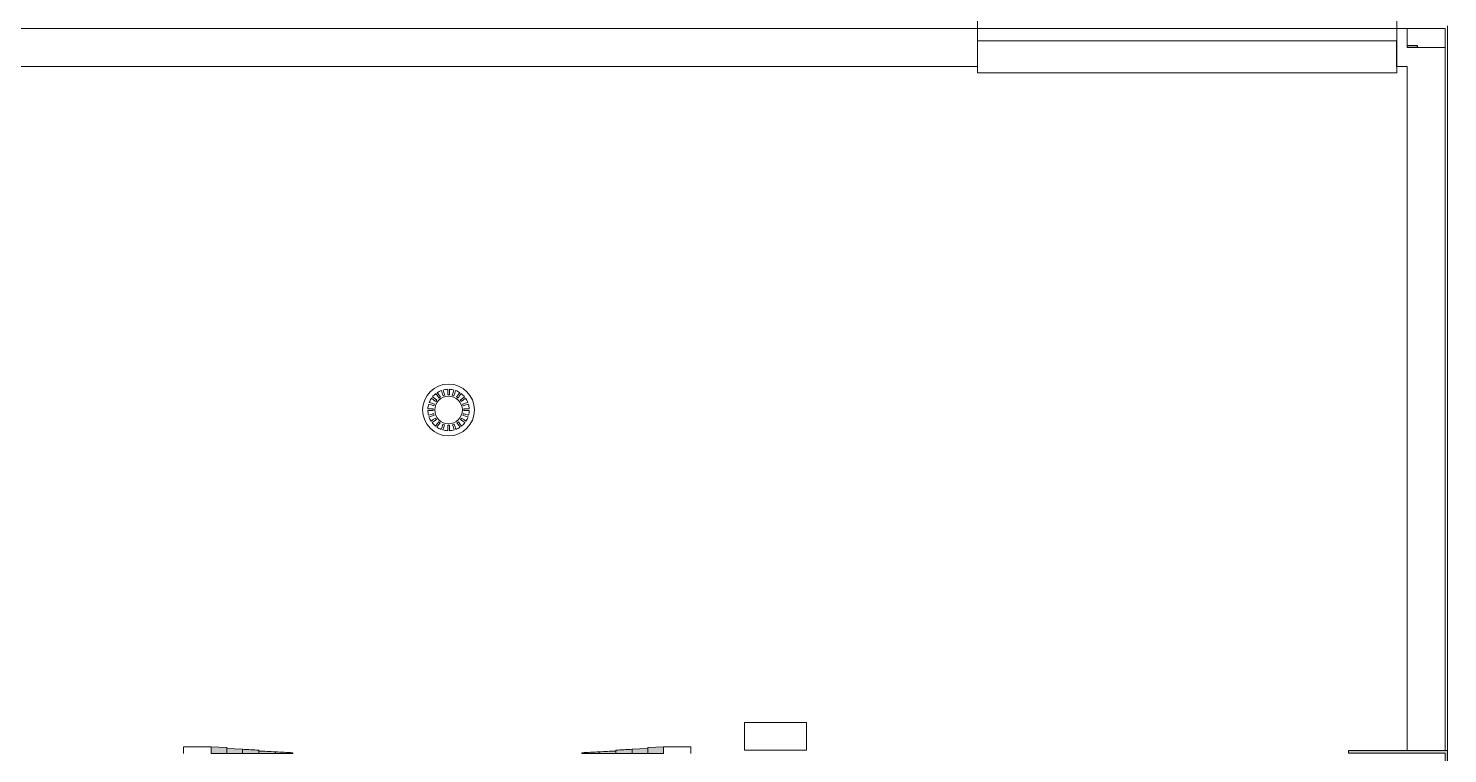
# Model space of a CAD drawing. Header units: inches. Extents: x -3598 to -1628, y -3458 to -206.
# Drawn here: x -2044.9 to -1633.6, y -2821.6 to -2611.6 of the extents above; entities that cross this region are included whole.
import ezdxf

# ---------------------------------------------------------------- set-up
doc = ezdxf.new("R2010")
doc.units = ezdxf.units.IN
doc.header["$MEASUREMENT"] = 0
for name, color, linetype, lineweight in [('A-FLOR', 192, 'Continuous', 13), ('A-GENM', 13, 'Continuous', 9), ('A-WALL', 113, 'Continuous', 13), ('A-WALL-PATT', 111, 'Continuous', 13), ('P-SANR-FIXT', 6, 'Continuous', 13)]:
    doc.layers.add(name, color=color, linetype=linetype, lineweight=lineweight)

# ---------------------------------------------------------------- blocks, each defined once
blk = doc.blocks.new('15830016-STRUCT_MARTINEZ-MOORE_CENTRAL_v2018_rvt-1-MEZZANINE - CAD')
at = {"layer": 'A-FLOR', "color": 253, "lineweight": 25}
for p, q in [((-1642.4, -2616.64), (-1645.4, -2616.64)), ((-1642.4, -2617.14), (-1642.4, -2616.64))]:
    blk.add_line(p, q, dxfattribs=at)
blk = doc.blocks.new('Roof_Drain-BSALS - 4_RD--927933-MEZZANINE - CAD')
at = {"layer": 'P-SANR-FIXT', "color": 254, "lineweight": 9, "flags": 128}
for points in [[(-2.75, 3.47), (-3.21, 4.11), (-3.68, 4.74)], [(-3.27, 5.03), (-2.8, 4.39), (-2.34, 3.76)], [(-1.57, 4.14), (-1.82, 4.89), (-2.06, 5.64)], [(-1.58, 5.79), (-1.34, 5.04), (-1.09, 4.29)], [(-0.25, 4.42), (-0.25, 5.21), (-0.25, 5.99)], [(0.25, 5.99), (0.25, 5.21), (0.25, 4.42)], [(1.09, 4.29), (1.34, 5.04), (1.58, 5.79)], [(2.06, 5.64), (1.82, 4.89), (1.57, 4.14)], [(2.34, 3.76), (2.8, 4.39), (3.27, 5.03)], [(3.68, 4.74), (3.21, 4.11), (2.75, 3.47)], [(-5.99, 0.36), (-5.2, 0.36), (-4.41, 0.36)], [(-4.25, 1.23), (-5, 1.47), (-5.75, 1.71)], [(-5.59, 2.19), (-4.84, 1.94), (-4.09, 1.7)], [(-3.67, 2.47), (-4.31, 2.93), (-4.95, 3.39)], [(-4.65, 3.79), (-4.01, 3.33), (-3.37, 2.87)], [(3.37, 2.87), (4.01, 3.33), (4.65, 3.79)], [(4.95, 3.39), (4.31, 2.93), (3.67, 2.47)], [(4.09, 1.7), (4.84, 1.94), (5.59, 2.19)], [(5.75, 1.71), (5, 1.47), (4.25, 1.23)], [(4.41, 0.36), (5.2, 0.36), (5.99, 0.36)], [(-4.42, -0.14), (-5.21, -0.14), (-6, -0.14)], [(-5.81, -1.51), (-5.06, -1.27), (-4.3, -1.03)], [(-4.16, -1.51), (-4.91, -1.75), (-5.66, -1.99)], [(-5.05, -3.25), (-4.41, -2.78), (-3.77, -2.32)], [(-3.48, -2.73), (-4.12, -3.19), (-4.76, -3.66)], [(-3.78, -4.66), (-3.31, -4.02), (-2.85, -3.39)], [(-2.45, -3.69), (-2.91, -4.32), (-3.37, -4.96)], [(3.37, -4.96), (2.91, -4.32), (2.45, -3.69)], [(2.85, -3.39), (3.31, -4.02), (3.78, -4.66)], [(4.76, -3.66), (4.12, -3.19), (3.48, -2.73)], [(3.77, -2.32), (4.41, -2.78), (5.05, -3.25)], [(5.66, -1.99), (4.91, -1.75), (4.16, -1.51)], [(4.3, -1.03), (5.06, -1.27), (5.81, -1.51)], [(6, -0.14), (5.21, -0.14), (4.42, -0.14)], [(-2.12, -5.61), (-1.88, -4.86), (-1.63, -4.11)], [(-1.16, -4.27), (-1.4, -5.02), (-1.65, -5.77)], [(-0.25, -5.99), (-0.25, -5.21), (-0.25, -4.42)], [(0.25, -4.42), (0.25, -5.21), (0.25, -5.99)], [(1.65, -5.77), (1.4, -5.02), (1.16, -4.27)], [(1.63, -4.11), (1.88, -4.86), (2.12, -5.61)]]:
    blk.add_lwpolyline(points, dxfattribs=at)
at = {"layer": 'P-SANR-FIXT', "color": 254, "lineweight": 9}
for radius, start, end in [(7.5, 360, 180), (6, 127.775, 140.7677), (6, 110.0657, 122.9987), (6, 92.388, 105.2896), (4.43, 104.3243, 110.801), (4.43, 86.7618, 93.2382), (6, 74.7104, 87.612), (4.43, 69.199, 75.6757), (6, 57.0013, 69.9343), (6, 39.2323, 52.225), (6, 163.3962, 176.5684), (6, 145.5443, 158.6195), (4.43, 175.3454, 180), (4.43, 157.4148, 163.893), (4, 360, 180), (4.43, 139.6161, 146.0938), (4.43, 121.9295, 128.4067), (4.43, 51.5933, 58.0705), (4.43, 33.9062, 40.3839), (4.43, 16.107, 22.5852), (4.43, 360, 4.6546), (6, 21.3805, 34.4557), (6, 3.4316, 16.6038), (7.5, 180, 360), (6, 181.3452, 194.6195), (6, 199.3962, 212.7677), (6, 217.5443, 230.9987), (4.43, 180, 181.8238), (4.43, 193.4148, 199.893), (4, 180, 360), (4.43, 211.6161, 218.0938), (4.43, 229.9295, 236.4067), (4.43, 303.5933, 310.0705), (4.43, 321.9062, 328.3839), (6, 309.0013, 322.4557), (4.43, 340.107, 346.5852), (4.43, 358.1762, 360), (6, 327.2323, 340.6038), (6, 345.3805, 358.6548), (6, 235.775, 249.2896), (6, 254.0657, 267.612), (4.43, 248.3243, 254.801), (4.43, 266.7618, 273.2382), (6, 272.388, 285.9343), (4.43, 285.199, 291.6757), (6, 290.7104, 304.225)]:
    blk.add_arc((0, 0), radius, start, end, dxfattribs=at)
blk = doc.blocks.new('15830016-PLUMB_ENCOTECH_CENTRAL_v2018_rvt-1-MEZZANINE - CAD')
at = {"color": 254, "lineweight": 9}
blk.add_blockref('Roof_Drain-BSALS - 4_RD--927933-MEZZANINE - CAD', (-1923.15, -2722.14), dxfattribs=at)
blk = doc.blocks.new('coin 25 - coin 2-475241-MEZZANINE - CAD')
at = {"layer": 'A-WALL-PATT', "lineweight": 20}
blk.add_hatch(color=10, dxfattribs=at).paths.add_polyline_path([(-1633.65, -2849.52), (-1633.65, -2820.77), (-1662.4, -2820.77), (-1662.4, -2821.52), (-1634.4, -2821.52), (-1634.4, -2849.52)], flags=0)
at = {"layer": 'A-WALL', "lineweight": 20}
for p, q in [((-1633.65, -2820.77), (-1662.4, -2820.77)), ((-1662.4, -2820.77), (-1662.4, -2821.52)), ((-1633.65, -2849.52), (-1633.65, -2820.77)), ((-1662.4, -2821.52), (-1634.4, -2821.52)), ((-1634.4, -2821.52), (-1634.4, -2849.52)), ((-1634.4, -2849.52), (-1633.65, -2849.52))]:
    blk.add_line(p, q, dxfattribs=at)
blk = doc.blocks.new('ws81 - ws1-483950-MEZZANINE - CAD')
at = {"layer": 'A-WALL', "lineweight": 20}
h = blk.add_hatch(color=10, dxfattribs=at)
h.paths.add_polyline_path([(-1991.94, -2821.64), (-1987.43, -2821.64), (-1987.43, -2819.89), (-1991.94, -2819.64)], flags=0)
h.paths.add_polyline_path([(-1864.15, -2821.64), (-1860.85, -2821.64), (-1860.85, -2819.64), (-1865.37, -2819.89), (-1865.37, -2821.64)], flags=0)
h = blk.add_hatch(color=10, dxfattribs=at)
h.paths.add_polyline_path([(-1987.43, -2821.64), (-1982.83, -2821.64), (-1982.83, -2820.39), (-1987.43, -2820.14)], flags=0)
h.paths.add_polyline_path([(-1869.96, -2821.64), (-1865.37, -2821.64), (-1865.37, -2820.14), (-1869.96, -2820.39)], flags=0)
h = blk.add_hatch(color=10, dxfattribs=at)
h.paths.add_polyline_path([(-1982.83, -2821.64), (-1978.13, -2821.64), (-1978.13, -2820.64), (-1982.83, -2820.39)], flags=0)
h.paths.add_polyline_path([(-1874.66, -2821.64), (-1869.96, -2821.64), (-1869.96, -2820.39), (-1874.66, -2820.64)], flags=0)
h = blk.add_hatch(color=10, dxfattribs=at)
h.paths.add_polyline_path([(-1978.13, -2821.64), (-1973.31, -2821.64), (-1973.31, -2821.14), (-1978.13, -2820.89)], flags=0)
h.paths.add_polyline_path([(-1879.48, -2821.64), (-1874.66, -2821.64), (-1874.66, -2820.89), (-1879.48, -2821.14)], flags=0)
h = blk.add_hatch(color=10, dxfattribs=at)
h.paths.add_polyline_path([(-1972.57, -2821.64), (-1968.31, -2821.64), (-1968.31, -2821.39), (-1973.31, -2821.14), (-1973.31, -2821.64)], flags=0)
h.paths.add_polyline_path([(-1884.48, -2821.64), (-1879.48, -2821.64), (-1879.48, -2821.14), (-1884.48, -2821.39)], flags=0)
for p, q in [((-1999.9, -2819.64), (-1999.9, -2821.64)), ((-1999.9, -2821.64), (-1999.9, -2819.64)), ((-1991.94, -2819.64), (-1999.9, -2819.64)), ((-1999.9, -2821.64), (-1999.9, -2820.52)), ((-1991.94, -2819.64), (-1991.94, -2821.64)), ((-1987.43, -2820.14), (-1987.43, -2819.89)), ((-1987.43, -2821.64), (-1987.43, -2820.14)), ((-1987.43, -2820.14), (-1987.43, -2821.64)), ((-1982.83, -2821.64), (-1982.83, -2820.39)), ((-1982.83, -2820.39), (-1982.83, -2821.64)), ((-1980.48, -2820.52), (-1979.9, -2820.52)), ((-1978.13, -2821.64), (-1978.13, -2820.64)), ((-1978.13, -2820.89), (-1978.13, -2821.64)), ((-1973.31, -2821.64), (-1973.31, -2821.14)), ((-1973.31, -2821.14), (-1973.31, -2821.64)), ((-1879.48, -2821.14), (-1879.48, -2821.64)), ((-1879.48, -2821.64), (-1879.48, -2821.14)), ((-1874.66, -2820.64), (-1874.66, -2821.64)), ((-1874.66, -2821.64), (-1874.66, -2820.89)), ((-1872.9, -2820.52), (-1872.31, -2820.52)), ((-1869.96, -2820.39), (-1869.96, -2821.64)), ((-1869.96, -2821.64), (-1869.96, -2820.39)), ((-1865.37, -2819.89), (-1865.37, -2820.14)), ((-1865.37, -2820.14), (-1865.37, -2821.64)), ((-1865.37, -2821.64), (-1865.37, -2820.14)), ((-1860.85, -2821.64), (-1860.85, -2819.64)), ((-1852.9, -2819.64), (-1860.85, -2819.64)), ((-1852.9, -2821.64), (-1852.9, -2819.64)), ((-1852.9, -2819.64), (-1852.9, -2821.64)), ((-1852.9, -2820.52), (-1852.9, -2821.64)), ((-1991.94, -2821.64), (-1987.43, -2821.64)), ((-1987.43, -2821.64), (-1982.83, -2821.64)), ((-1982.83, -2821.64), (-1978.13, -2821.64)), ((-1978.13, -2821.64), (-1973.31, -2821.64)), ((-1973.31, -2821.64), (-1968.31, -2821.64)), ((-1968.31, -2821.64), (-1968.31, -2821.39)), ((-1884.48, -2821.39), (-1884.48, -2821.64)), ((-1884.48, -2821.64), (-1879.48, -2821.64)), ((-1879.48, -2821.64), (-1874.66, -2821.64)), ((-1874.66, -2821.64), (-1869.96, -2821.64)), ((-1869.96, -2821.64), (-1865.37, -2821.64)), ((-1865.37, -2821.64), (-1860.85, -2821.64))]:
    blk.add_line(p, q, dxfattribs=at)
at = {"layer": 'A-WALL', "lineweight": 20, "flags": 128}
for points in [[(-1987.43, -2819.89), (-1989.68, -2819.77), (-1991.94, -2819.64)], [(-1982.83, -2820.39), (-1985.13, -2820.27), (-1987.43, -2820.14)], [(-1865.37, -2820.14), (-1867.67, -2820.27), (-1869.96, -2820.39)], [(-1860.85, -2819.64), (-1863.11, -2819.77), (-1865.37, -2819.89)]]:
    blk.add_lwpolyline(points, dxfattribs=at)
at = {"layer": 'A-WALL', "lineweight": 20}
for points in [[(-1978.13, -2820.64), (-1978.91, -2820.6), (-1980.48, -2820.52), (-1982.04, -2820.43), (-1982.83, -2820.39)], [(-1973.31, -2821.14), (-1974.11, -2821.1), (-1975.72, -2821.02), (-1977.33, -2820.93), (-1978.13, -2820.89)], [(-1968.31, -2821.39), (-1969.14, -2821.35), (-1970.81, -2821.27), (-1972.47, -2821.18), (-1973.31, -2821.14)], [(-1879.48, -2821.14), (-1880.32, -2821.18), (-1881.99, -2821.27), (-1883.65, -2821.35), (-1884.48, -2821.39)], [(-1874.66, -2820.89), (-1875.46, -2820.93), (-1877.07, -2821.02), (-1878.68, -2821.1), (-1879.48, -2821.14)], [(-1869.96, -2820.39), (-1870.75, -2820.43), (-1872.31, -2820.52), (-1873.88, -2820.6), (-1874.66, -2820.64)]]:
    blk.add_open_spline(points, degree=3, dxfattribs=at)
blk = doc.blocks.new('mez8 - mez1-485812-MEZZANINE - CAD')
at = {"layer": 'A-WALL', "lineweight": 20}
for p, q in [((-1633.65, -2820.77), (-1633.65, -2610.89)), ((-2852.4, -2611.64), (-1634.4, -2611.64)), ((-1634.4, -2611.64), (-1634.4, -2820.77))]:
    blk.add_line(p, q, dxfattribs=at)
blk = doc.blocks.new('Gutter Catch - Gutter Catch-3952352-MEZZANINE - CAD')
at = {"layer": 'A-GENM'}
for p, q in [((9, 14.5), (-9, 14.5)), ((-9, 14.5), (-9, 6.5)), ((9, 6.5), (9, 14.5)), ((-9, 6.5), (9, 6.5))]:
    blk.add_line(p, q, dxfattribs=at)

msp = doc.modelspace()

# ---------------------------------------------------------------- linework, layer by layer
at = {"layer": 'A-WALL', "lineweight": 20}
for p, q in [((-1769.9, -2624.52), (-1769.9, -2607.27)), ((-1648.4, -2607.27), (-1648.4, -2624.52)), ((-1769.9, -2615.27), (-1648.4, -2615.27)), ((-1648.42, -2615.27), (-1648.42, -2622.64)), ((-1645.4, -2617.14), (-1645.4, -2611.64)), ((-1645.4, -2617.14), (-1634.4, -2617.14)), ((-1634.4, -2617.14), (-1634.4, -2820.77)), ((-1769.9, -2622.64), (-2852.4, -2622.64)), ((-1645.4, -2622.64), (-1648.42, -2622.64)), ((-1645.4, -2820.77), (-1645.4, -2622.64)), ((-1648.4, -2624.52), (-1769.9, -2624.52)), ((-1645.4, -2821.64), (-1645.4, -2821.52))]:
    msp.add_line(p, q, dxfattribs=at)

# ---------------------------------------------------------------- block references
at = {"lineweight": 5}
for name in ['15830016-STRUCT_MARTINEZ-MOORE_CENTRAL_v2018_rvt-1-MEZZANINE - CAD', '15830016-PLUMB_ENCOTECH_CENTRAL_v2018_rvt-1-MEZZANINE - CAD']:
    msp.add_blockref(name, (0, 0), dxfattribs=at)
at = {"layer": 'A-GENM'}
msp.add_blockref('Gutter Catch - Gutter Catch-3952352-MEZZANINE - CAD', (-1828.4, -2827.14), dxfattribs=at)
at = {"layer": 'A-WALL', "lineweight": 20}
for name in ['mez8 - mez1-485812-MEZZANINE - CAD', 'ws81 - ws1-483950-MEZZANINE - CAD', 'coin 25 - coin 2-475241-MEZZANINE - CAD']:
    msp.add_blockref(name, (0, 0), dxfattribs=at)

doc.saveas('drawing.dxf')
